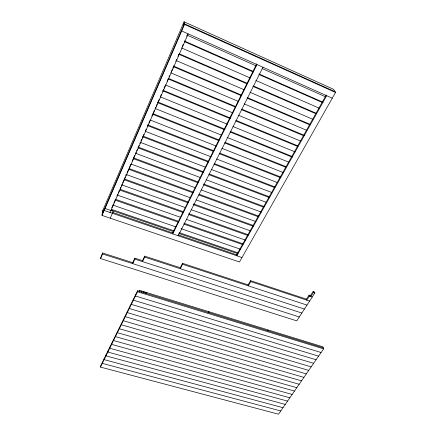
<?xml version="1.0" encoding="UTF-8"?>
<svg xmlns="http://www.w3.org/2000/svg" width="436" height="436" viewBox="0 0 436 436"><rect width="100%" height="100%" fill="white"/><g stroke="black" fill="none" stroke-linecap="round" stroke-linejoin="round"><path stroke-width="0.65" d="M141.798 292.055L141.804 291.041L143.39 291.531L143.39 292.545M141.269 291.891L141.269 290.877L139.684 290.387L139.089 291.591M139.673 291.401L139.684 290.387M268.086 330.88L267.851 329.856L322.934 346.816L323.583 348.865L278.528 414.2L100.476 367.09L137.531 291.766L137.547 290.747L323.256 347.841M135.471 294.97L135.454 295.995L321.065 352.511M134.844 258.15L132.708 262.635L132.691 263.622L134.828 259.131L134.844 258.15L142.599 260.657M133.405 299.167L133.389 300.191L318.569 356.136M131.361 303.331L131.34 304.361L316.084 359.733M129.329 307.462L129.301 308.497L313.62 363.308M127.312 311.56L127.285 312.601L311.173 366.861M125.312 315.637L125.279 316.678L308.743 370.387M123.328 319.675L123.284 320.727L306.323 373.892M121.355 323.692L121.312 324.744L303.925 377.369M119.393 327.676L119.35 328.733L301.538 380.83M117.448 331.633L117.398 332.69L299.172 384.263M115.518 335.562L115.464 336.625L296.818 387.675M113.6 339.459L113.545 340.527L294.48 391.07M111.698 343.334L111.638 344.402L292.153 394.438M109.807 347.176L109.747 348.25L289.847 397.785M107.932 350.996L107.866 352.075L287.553 401.109M106.068 354.784L105.997 355.869L285.275 404.412M104.22 358.55L104.144 359.635L283.013 407.698M102.384 362.289L102.307 363.379L280.762 410.957M100.476 367.09L100.558 366L137.547 290.747M313.119 291.504L313.446 292.485L310.813 296.562L310.492 295.575L313.119 291.504L314.525 291.978L314.857 292.959L296.769 320.863L100.487 258.526L102.525 253.965L102.607 252.984L133.073 262.75M100.487 258.526L102.607 252.984M104.248 209.542L104.166 210.474L241.975 257.562M102.76 212.991L103.049 209.896M102.035 215.406L102.416 211.362L184.074 21.8L333.622 89.342L335.524 92.443L239.473 261.987L102.035 215.406L184.515 24.427L184.074 21.8M102.122 214.468L184.412 23.817L335.082 91.724M111.763 207.814L113.398 204.07M113.943 202.822L115.578 199.083M116.941 195.966L117.758 194.096M118.303 192.848L119.393 190.358M120.216 188.483L120.761 187.24M121.306 185.992L122.124 184.123M122.669 182.875L125.121 177.261M125.666 176.019L126.484 174.144M127.029 172.901L128.664 169.157M129.209 167.909L130.844 164.17M132.206 161.053L133.024 159.184M133.569 157.936L134.659 155.445M135.476 153.57L136.021 152.328M136.566 151.079L137.384 149.21M137.929 147.962L139.019 145.466M139.836 143.597L140.381 142.349M140.926 141.101L141.744 139.231M142.289 137.983L143.924 134.244M145.286 131.127L146.104 129.258M147.466 126.14L148.284 124.271M148.829 123.023L149.919 120.527M151.832 116.167L152.649 114.297M153.194 113.049L154.284 110.553M155.102 108.684L155.647 107.436M156.192 106.188L157.009 104.318M157.554 103.07L159.189 99.332M160.552 96.214L161.369 94.345M162.732 91.228L163.549 89.358M164.094 88.11L165.184 85.614M167.092 81.254L167.909 79.379M168.999 76.889L169.544 75.641M171.452 71.275L172.269 69.406M172.814 68.158L173.904 65.667M175.812 61.302L176.629 59.432M177.992 56.315L178.809 54.446M182.352 46.341L183.175 44.467M184.265 41.976L184.81 40.728M186.717 36.362L187.535 34.493M110.057 212.485L188.189 33.877M110.248 218.191L113.273 211.318L105.022 208.49M144.698 256.139L142.523 260.63L142.523 261.616L144.698 257.12L144.698 256.139L180.836 267.917M141.204 292.24L141.804 291.041M256.69 63.896L172.656 232.944L172.716 233.898L256.962 64.577M143.319 292.894L143.918 291.695L145.499 292.18L145.504 293.194M145.428 293.542L146.027 292.343L208.359 311.533L208.484 312.558M262.973 67.264L178.226 235.778L178.15 234.824L237.277 255.055M182.51 263.311L180.226 267.715L180.302 268.701L182.591 264.292L182.51 263.311L248.476 284.975M326.264 94.977L236.634 254.837L236.824 255.801L326.684 95.702M208.206 312.83L208.855 311.685L267.388 329.714L267.617 330.733M250.575 280.648L248.111 284.855L248.313 285.847L250.782 281.634L250.575 280.648L306.699 299.227M309.086 295.107L306.481 299.156L306.791 300.148L309.402 296.093L309.086 295.107L310.77 295.668M137.531 291.766L323.583 348.865M102.525 253.965L299.298 316.961M134.828 259.131L301.848 313.032M144.698 257.12L304.41 309.075M182.591 264.292L306.993 305.091M250.782 281.634L309.598 301.074M309.402 296.093L312.214 297.03M313.446 292.485L314.857 292.959M111.158 210.207L173.539 231.598M178.678 233.364L237.778 253.632M112.602 212.397L173.016 233.069M111.229 209.275L174.117 230.873M179.245 232.639L238.23 252.896M113.284 205.236L175.904 226.889M181.011 228.655L240.323 249.163M115.469 200.244L178.27 222.137M184.03 224.142L242.857 244.65M115.529 199.328L178.836 221.428M183.943 223.21L243.293 243.926M117.671 195.208L180.651 217.341M186.428 219.373L245.408 240.1M119.851 190.118L183.076 212.523M188.815 214.556L248.008 235.527M119.905 189.219L183.632 211.825M188.75 213.645L248.406 234.808M122.091 184.995L185.502 207.65M191.251 209.705L250.602 230.911M124.347 178.934L188.505 202.075M193.6 203.912L253.627 225.559M124.309 179.823L187.965 202.751M193.066 204.593L253.212 226.257M125.944 174.384L190.423 197.802M196.151 199.884L255.878 221.575M128.909 168.503L193.437 192.162M199.165 194.26L258.924 216.169M128.838 169.353L192.925 192.826M198.647 194.919L258.526 216.85M131.149 164.061L195.426 187.796M201.165 189.916L261.202 212.087M133.503 157.876L198.467 182.09M203.541 183.981L264.303 206.631M133.481 158.726L197.949 182.728M203.672 184.859L263.29 207.056M135.798 153.33L200.511 177.626M206.228 179.774L266.641 202.457M138.168 147.902L203.072 172.476M208.779 174.634L269.41 197.59M138.179 147.068L203.579 171.855M209.302 174.024L269.748 196.93M140.523 142.414L205.678 167.288M211.373 169.462L271.535 192.429M142.937 136.076L208.773 161.451M214.474 163.647L274.669 186.842M142.937 136.893L208.283 162.05M213.994 164.252L274.947 187.714M145.33 131.312L210.931 156.78M216.61 158.982L277.781 182.733M147.777 124.898L214.054 150.872M219.733 153.096L280.31 176.836M147.788 125.693L213.58 151.456M219.27 153.685L280.604 177.697M150.224 120.014L216.272 146.093M221.929 148.327L283.487 172.629M152.725 114.303L218.965 140.675M224.638 142.937L285.727 167.261M152.704 113.524L218.796 139.863M225.085 142.37L286.049 166.672M155.205 108.52L221.706 135.225M227.369 137.504L288.621 162.099M158.339 102.204L224.889 129.181M230.524 131.465L291.875 156.333M157.745 102.705L224.442 129.721M230.094 132.01L292.202 157.162M160.274 96.825L227.227 124.173M232.873 126.478L295.145 151.919M163.44 90.426L230.442 118.052M236.094 120.385L297.772 145.82M162.857 90.906L230.012 118.57M235.647 120.892L297.516 146.382M165.429 84.916L232.846 112.929M238.476 115.273L300.508 141.046M168.628 78.442L235.467 106.477M241.724 109.104L304.421 135.405M168.067 78.894L235.68 107.234M241.326 109.6L303.521 135.672M170.683 72.801L238.557 101.495M244.171 103.866L306.595 130.26M173.915 66.239L241.217 94.961M247.457 97.626L309.914 124.282M173.365 66.664L241.44 95.697M247.07 98.095L309.664 124.789M176.656 60.724L243.751 89.587M249.97 92.263L312.792 119.29M179.3 53.813L247.686 83.51M253.283 85.941L316.144 113.24M178.765 54.211L246.683 83.685M252.918 86.393L315.909 113.725M181.48 47.895L250.286 78.017M255.867 80.458L319.087 108.133M184.782 41.164L253.016 71.319M259.218 74.06L323.092 102.286M184.259 41.529L253.278 72.011M258.87 74.48L322.259 102.476M332.265 98.193L181.687 30.972L181.594 30.351M187.028 35.093L256.308 65.961M262.488 68.714L325.49 96.781M184.515 24.427L335.524 92.443M183.234 23.751L183.561 25.784M208.855 311.685L208.98 312.71M146.027 292.343L146.033 293.357M143.918 291.695L143.918 292.709"/></g></svg>
